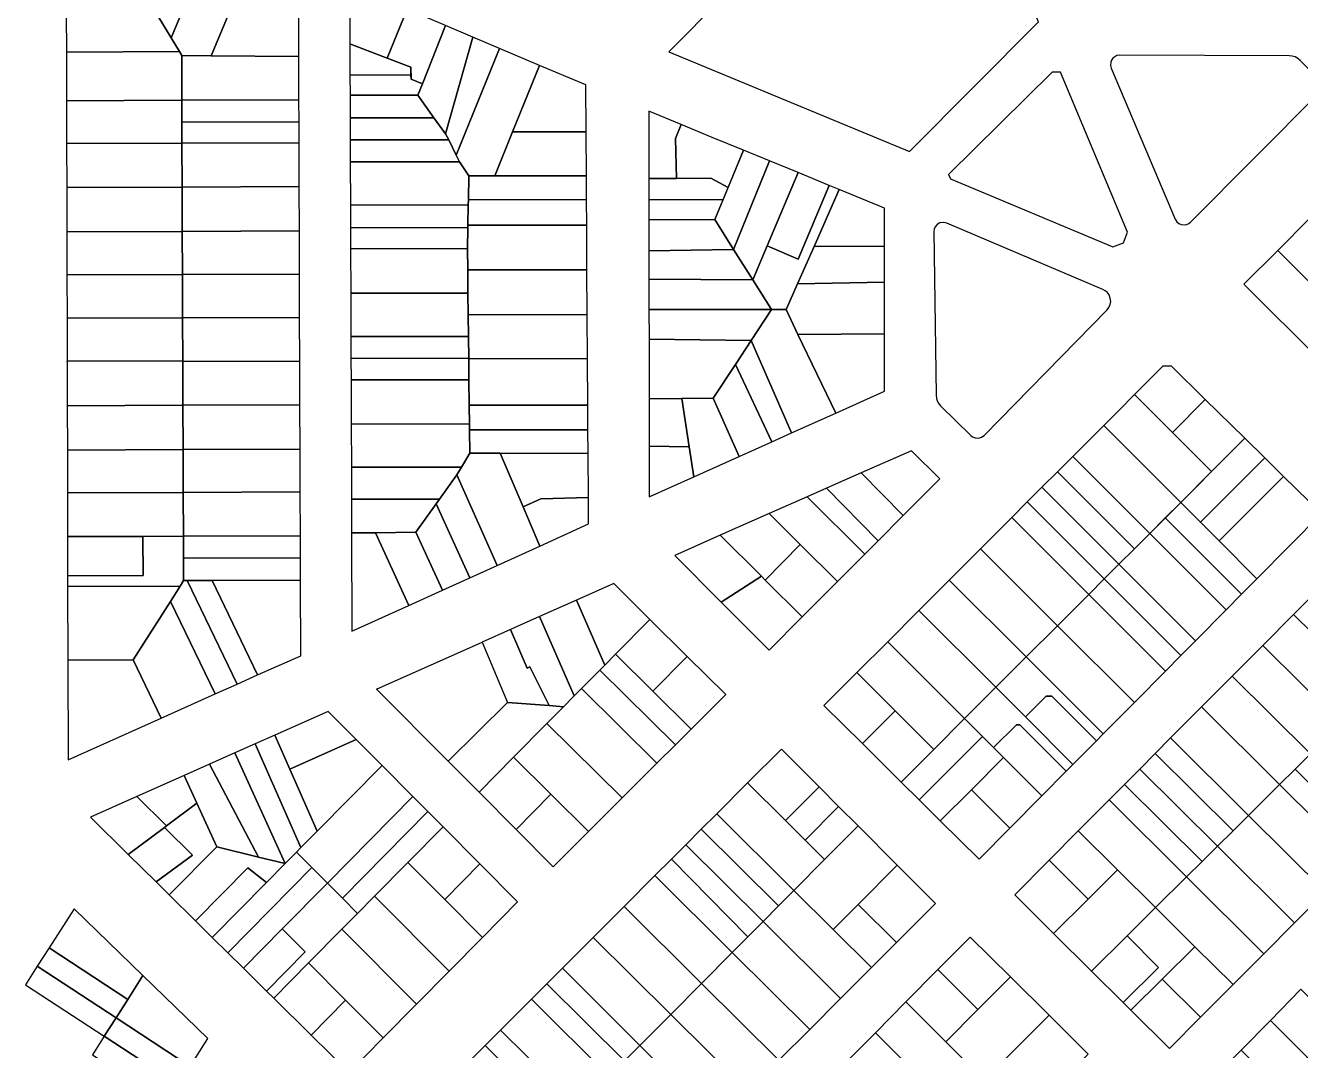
# Model space of a CAD drawing. Header units: metres. Extents: x 263639 to 269142, y 7370519 to 7372711.
# Drawn here: x 263640.6 to 264049.3, y 7371265.1 to 7371593.6 of the extents above; entities that cross this region are included whole.
import ezdxf

# ---------------------------------------------------------------- set-up
doc = ezdxf.new("R2010")
doc.units = ezdxf.units.M
doc.layers.add('LOTE', color=7, linetype='Continuous')

msp = doc.modelspace()

# ---------------------------------------------------------------- linework, layer by layer
at = {"layer": 'LOTE', "color": 7}
for points in [[(263932.79, 7371671.75), (263846.87, 7371585.22), (263923.98, 7371553.2), (263965.37, 7371594.8), (263932.79, 7371671.75)], [(263693.76, 7371627.77), (263681.94, 7371598.59), (263683.06, 7371596.73), (263687.32, 7371589.65), (263701.82, 7371624.41), (263693.76, 7371627.77)], [(263701.82, 7371624.41), (263687.32, 7371589.65), (263689.98, 7371585.27), (263690.71, 7371584.01), (263700.17, 7371583.94), (263705.89, 7371597.66), (263714.8, 7371618.99), (263701.82, 7371624.41)], [(263744.56, 7371606.68), (263744.62, 7371587.8), (263756.59, 7371583.19), (263762.97, 7371598.87), (263744.56, 7371606.68)], [(263728.22, 7371597.28), (263705.89, 7371597.66), (263700.17, 7371583.94), (263728.27, 7371583.73), (263728.22, 7371597.28)], [(263762.97, 7371598.87), (263756.59, 7371583.19), (263764.15, 7371580.28), (263764.24, 7371576.42), (263764.24, 7371576.42), (263767.89, 7371574.94), (263775.32, 7371593.63), (263762.97, 7371598.87)], [(263653.76, 7371585.13), (263689.98, 7371585.27), (263687.32, 7371589.65), (263683.06, 7371596.73), (263653.73, 7371597.36), (263653.76, 7371585.13)], [(263775.32, 7371593.63), (263767.89, 7371574.94), (263766.43, 7371571.27), (263771.54, 7371564), (263775.3, 7371558.95), (263784.07, 7371589.92), (263775.32, 7371593.63)], [(263784.07, 7371589.92), (263775.3, 7371558.95), (263776.3, 7371556.99), (263778.7, 7371552.07), (263792.64, 7371586.29), (263784.07, 7371589.92)], [(263744.66, 7371577.8), (263764.21, 7371577.77), (263764.15, 7371580.28), (263756.59, 7371583.19), (263744.62, 7371587.8), (263744.66, 7371577.8)], [(263792.64, 7371586.29), (263778.7, 7371552.07), (263779.75, 7371549.9), (263782.75, 7371545.48), (263791.05, 7371545.47), (263796.79, 7371559.57), (263805.46, 7371580.85), (263792.64, 7371586.29)], [(263653.8, 7371569.52), (263690.76, 7371569.66), (263690.71, 7371584.01), (263689.98, 7371585.27), (263653.76, 7371585.13), (263653.8, 7371569.52)], [(263728.27, 7371583.73), (263700.17, 7371583.94), (263690.71, 7371584.01), (263690.76, 7371569.66), (263728.31, 7371569.8), (263728.27, 7371583.73)], [(263744.68, 7371571.31), (263766.43, 7371571.27), (263767.89, 7371574.94), (263764.24, 7371576.42), (263764.21, 7371577.77), (263744.66, 7371577.8), (263744.68, 7371571.31)], [(263805.46, 7371580.85), (263796.79, 7371559.57), (263820.35, 7371559.53), (263820.25, 7371574.58), (263805.46, 7371580.85)], [(263969.76, 7371578.65), (263936.53, 7371545.9), (263937.11, 7371544.5), (263989.15, 7371522.66), (263992.59, 7371523.99), (263993.91, 7371527.44), (263972.38, 7371578.63), (263969.76, 7371578.65)], [(263653.83, 7371555.8), (263690.81, 7371555.94), (263690.79, 7371562.66), (263690.76, 7371569.66), (263653.8, 7371569.52), (263653.83, 7371555.8)], [(263728.31, 7371569.8), (263690.76, 7371569.66), (263690.79, 7371562.66), (263728.33, 7371562.8), (263728.31, 7371569.8)], [(263744.71, 7371564.04), (263771.54, 7371564), (263766.43, 7371571.27), (263744.68, 7371571.31), (263744.71, 7371564.04)], [(263840.46, 7371566.15), (263840.47, 7371544.57), (263849.34, 7371544.62), (263849.02, 7371557.46), (263850.82, 7371561.89), (263840.46, 7371566.15)], [(263728.33, 7371562.8), (263690.79, 7371562.66), (263690.81, 7371555.94), (263728.36, 7371556.08), (263728.33, 7371562.8)], [(263744.73, 7371557.04), (263776.3, 7371556.99), (263775.3, 7371558.95), (263771.54, 7371564), (263744.71, 7371564.04), (263744.73, 7371557.04)], [(263850.82, 7371561.89), (263849.02, 7371557.46), (263849.34, 7371544.62), (263860.29, 7371544.69), (263865.87, 7371541.75), (263870.77, 7371553.69), (263860.8, 7371557.79), (263850.82, 7371561.89)], [(263744.76, 7371549.96), (263779.75, 7371549.9), (263778.7, 7371552.07), (263776.3, 7371556.99), (263744.73, 7371557.04), (263744.76, 7371549.96)], [(263820.35, 7371559.53), (263796.79, 7371559.57), (263791.05, 7371545.47), (263820.43, 7371545.42), (263820.35, 7371559.53)], [(263653.86, 7371541.72), (263690.86, 7371541.86), (263690.81, 7371555.94), (263653.83, 7371555.8), (263653.86, 7371541.72)], [(263728.36, 7371556.08), (263690.81, 7371555.94), (263690.86, 7371541.86), (263728.4, 7371542), (263728.36, 7371556.08)], [(263870.77, 7371553.69), (263861.63, 7371531.42), (263867.63, 7371521.87), (263879.15, 7371550.25), (263870.77, 7371553.69)], [(263744.81, 7371536.11), (263782.57, 7371536.04), (263782.6, 7371537.87), (263782.75, 7371545.48), (263779.75, 7371549.9), (263744.76, 7371549.96), (263744.81, 7371536.11)], [(263879.15, 7371550.25), (263867.63, 7371521.87), (263873.78, 7371512.08), (263878.42, 7371523.06), (263888.33, 7371546.48), (263879.15, 7371550.25)], [(263820.43, 7371545.42), (263791.05, 7371545.47), (263782.75, 7371545.48), (263782.6, 7371537.87), (263820.48, 7371537.8), (263820.43, 7371545.42)], [(263849.34, 7371544.62), (263840.47, 7371544.57), (263840.48, 7371537.75), (263864.28, 7371537.88), (263865.87, 7371541.75), (263860.29, 7371544.69), (263849.34, 7371544.62)], [(263888.33, 7371546.48), (263878.42, 7371523.06), (263888.35, 7371518.74), (263898.26, 7371542.39), (263888.33, 7371546.48)], [(263653.9, 7371527.51), (263690.92, 7371527.64), (263690.86, 7371541.86), (263653.86, 7371541.72), (263653.9, 7371527.51)], [(263728.4, 7371542), (263690.86, 7371541.86), (263690.92, 7371527.64), (263728.45, 7371527.79), (263728.4, 7371542)], [(263898.26, 7371542.39), (263888.35, 7371518.74), (263878.42, 7371523.06), (263873.78, 7371512.08), (263879.75, 7371502.57), (263884.46, 7371502.57), (263888.12, 7371510.83), (263893.44, 7371522.84), (263901.52, 7371541.06), (263898.26, 7371542.39)], [(263901.52, 7371541.06), (263893.44, 7371522.84), (263916.01, 7371522.94), (263916, 7371535.11), (263901.52, 7371541.06)], [(263820.48, 7371537.8), (263782.6, 7371537.87), (263782.57, 7371536.04), (263782.45, 7371529.66), (263820.53, 7371529.6), (263820.48, 7371537.8)], [(263864.28, 7371537.88), (263840.48, 7371537.75), (263840.48, 7371531.3), (263861.63, 7371531.42), (263864.28, 7371537.88)], [(263744.83, 7371528.89), (263782.43, 7371528.83), (263782.45, 7371529.66), (263782.57, 7371536.04), (263744.81, 7371536.11), (263744.83, 7371528.89)], [(263744.85, 7371522.16), (263782.31, 7371522.1), (263782.43, 7371528.83), (263744.83, 7371528.89), (263744.85, 7371522.16)], [(263820.53, 7371529.6), (263782.45, 7371529.66), (263782.43, 7371528.83), (263782.31, 7371522.1), (263782.39, 7371515.34), (263820.62, 7371515.28), (263820.53, 7371529.6)], [(263840.49, 7371521.37), (263867.63, 7371521.87), (263861.63, 7371531.42), (263840.48, 7371531.3), (263840.49, 7371521.37)], [(263931.83, 7371527.5), (263932.52, 7371475.27), (263932.66, 7371474.13), (263932.89, 7371473.44), (263933.25, 7371472.72), (263934, 7371471.78), (263943.66, 7371462.23), (263944.24, 7371461.78), (263945.08, 7371461.45), (263946.18, 7371461.4), (263947.08, 7371461.67), (263947.91, 7371462.27), (263987.35, 7371502.49), (263987.93, 7371503.24), (263988.34, 7371504.17), (263988.5, 7371505.17), (263988.37, 7371506.28), (263987.98, 7371507.26), (263987.33, 7371508.12), (263986.69, 7371508.64), (263986.03, 7371508.99), (263936.01, 7371530.3), (263934.96, 7371530.54), (263933.76, 7371530.34), (263932.9, 7371529.84), (263932.29, 7371529.13), (263931.94, 7371528.35), (263931.83, 7371527.5)], [(264042.05, 7371521.56), (264066.8, 7371496.87), (264077.02, 7371507.1), (264052.26, 7371531.81), (264042.05, 7371521.56)], [(263653.93, 7371513.67), (263690.97, 7371513.81), (263690.92, 7371527.64), (263653.9, 7371527.51), (263653.93, 7371513.67)], [(263728.45, 7371527.79), (263690.92, 7371527.64), (263690.97, 7371513.81), (263728.49, 7371513.95), (263728.45, 7371527.79)], [(263744.9, 7371507.87), (263782.47, 7371507.81), (263782.39, 7371515.34), (263782.31, 7371522.1), (263744.85, 7371522.16), (263744.9, 7371507.87)], [(263840.5, 7371512.36), (263873.78, 7371512.08), (263867.63, 7371521.87), (263840.49, 7371521.37), (263840.5, 7371512.36)], [(263916.01, 7371522.94), (263893.44, 7371522.84), (263888.12, 7371510.83), (263916.01, 7371511.32), (263916.01, 7371522.94)], [(264031.23, 7371510.7), (264055.97, 7371486.01), (264066.8, 7371496.87), (264042.05, 7371521.56), (264031.23, 7371510.7)], [(263653.96, 7371499.79), (263691.02, 7371499.93), (263690.97, 7371513.81), (263653.93, 7371513.67), (263653.96, 7371499.79)], [(263728.49, 7371513.95), (263690.97, 7371513.81), (263691.02, 7371499.93), (263728.53, 7371500.07), (263728.49, 7371513.95)], [(263820.62, 7371515.28), (263782.39, 7371515.34), (263782.47, 7371507.81), (263782.55, 7371500.96), (263820.71, 7371500.89), (263820.62, 7371515.28)], [(263840.51, 7371502.57), (263879.75, 7371502.57), (263873.78, 7371512.08), (263840.5, 7371512.36), (263840.51, 7371502.57)], [(263744.95, 7371494), (263782.63, 7371493.93), (263782.55, 7371500.96), (263782.47, 7371507.81), (263744.9, 7371507.87), (263744.95, 7371494)], [(263916.01, 7371511.32), (263888.12, 7371510.83), (263884.46, 7371502.57), (263888.27, 7371494.64), (263916.03, 7371494.76), (263916.01, 7371511.32)], [(263653.99, 7371486.01), (263691.07, 7371486.14), (263691.02, 7371499.93), (263653.96, 7371499.79), (263653.99, 7371485.78), (263653.99, 7371486.01)], [(263728.53, 7371500.07), (263691.02, 7371499.93), (263691.07, 7371485.92), (263728.58, 7371486.06), (263728.53, 7371500.07)], [(263820.71, 7371500.89), (263782.55, 7371500.96), (263782.63, 7371493.93), (263782.71, 7371486.9), (263820.8, 7371486.84), (263820.71, 7371500.89)], [(263840.52, 7371493.1), (263873.27, 7371492.71), (263879.75, 7371502.57), (263840.51, 7371502.57), (263840.52, 7371493.1)], [(263900.4, 7371469.42), (263888.27, 7371494.64), (263884.46, 7371502.57), (263879.75, 7371502.57), (263873.27, 7371492.71), (263886.23, 7371463.07), (263900.4, 7371469.42)], [(263744.98, 7371486.96), (263782.71, 7371486.9), (263782.63, 7371493.93), (263744.95, 7371494), (263744.98, 7371486.96)], [(263840.53, 7371474.01), (263851.01, 7371474.12), (263861.11, 7371474.22), (263868.21, 7371485.03), (263873.27, 7371492.71), (263840.52, 7371493.1), (263840.53, 7371474.01)], [(263886.23, 7371463.07), (263873.27, 7371492.71), (263868.21, 7371485.03), (263879.88, 7371460.22), (263886.23, 7371463.07)], [(263916.03, 7371494.76), (263888.27, 7371494.64), (263900.4, 7371469.42), (263916.04, 7371476.44), (263916.03, 7371494.76)], [(263654.03, 7371471.78), (263691.13, 7371471.92), (263691.07, 7371486.14), (263653.99, 7371486.01), (263654.03, 7371471.78)], [(263728.58, 7371486.06), (263691.07, 7371485.92), (263691.13, 7371471.92), (263728.62, 7371472.06), (263728.58, 7371486.06)], [(263745, 7371480.1), (263782.79, 7371480.04), (263782.71, 7371486.9), (263744.98, 7371486.96), (263745, 7371480.1)], [(263820.8, 7371486.84), (263782.71, 7371486.9), (263782.79, 7371480.04), (263782.88, 7371471.95), (263820.89, 7371471.89), (263820.8, 7371486.84)], [(263879.88, 7371460.22), (263868.21, 7371485.03), (263861.11, 7371474.22), (263869.4, 7371455.52), (263879.88, 7371460.22)], [(264008, 7371484.41), (264005.21, 7371484.41), (263996.15, 7371475.34), (264008.28, 7371463.22), (264018.84, 7371473.78), (264008, 7371484.41)], [(263745.05, 7371465.95), (263782.95, 7371465.89), (263782.88, 7371471.95), (263782.79, 7371480.04), (263745, 7371480.1), (263745.05, 7371465.95)], [(263986.26, 7371465.44), (264010.94, 7371440.75), (264020.84, 7371450.66), (264008.28, 7371463.22), (263996.15, 7371475.34), (263991.2, 7371470.39), (263986.26, 7371465.44)], [(263654.06, 7371457.56), (263691.18, 7371457.7), (263691.13, 7371471.92), (263654.03, 7371471.78), (263654.06, 7371457.56)], [(263728.62, 7371472.06), (263691.13, 7371471.92), (263691.18, 7371457.7), (263728.67, 7371457.84), (263728.62, 7371472.06)], [(263820.89, 7371471.89), (263782.88, 7371471.95), (263782.95, 7371465.89), (263782.97, 7371464.06), (263820.94, 7371464), (263820.89, 7371471.89)], [(263840.55, 7371458.75), (263853.42, 7371458.64), (263851.01, 7371474.12), (263840.53, 7371474.01), (263840.55, 7371458.75)], [(263869.4, 7371455.52), (263861.11, 7371474.22), (263851.01, 7371474.12), (263853.42, 7371458.64), (263854.91, 7371449.02), (263869.4, 7371455.52)], [(264018.84, 7371473.78), (264008.28, 7371463.22), (264020.84, 7371450.66), (264031.52, 7371461.33), (264018.84, 7371473.78)], [(263745.1, 7371452.12), (263780.38, 7371452.06), (263783.06, 7371456.55), (263782.97, 7371464.06), (263782.95, 7371465.89), (263745.05, 7371465.95), (263745.1, 7371452.12)], [(263820.94, 7371464), (263782.97, 7371464.06), (263783.06, 7371456.55), (263792.77, 7371456.54), (263820.99, 7371456.49), (263820.94, 7371464)], [(263976.36, 7371455.53), (264001.04, 7371430.85), (264010.94, 7371440.75), (263986.26, 7371465.44), (263976.36, 7371455.53)], [(263854.91, 7371449.02), (263853.42, 7371458.64), (263840.55, 7371458.75), (263840.56, 7371442.58), (263854.91, 7371449.02)], [(264031.52, 7371461.33), (264020.84, 7371450.66), (264015.89, 7371445.7), (264010.94, 7371440.75), (264017.31, 7371434.39), (264037.95, 7371455.03), (264031.52, 7371461.33)], [(263654.09, 7371443.86), (263691.23, 7371444), (263691.18, 7371457.7), (263654.06, 7371457.56), (263654.09, 7371443.86)], [(263728.67, 7371457.84), (263691.18, 7371457.7), (263691.23, 7371444), (263728.71, 7371444.14), (263728.67, 7371457.84)], [(263805.53, 7371426.8), (263800.14, 7371439.35), (263792.77, 7371456.54), (263783.06, 7371456.55), (263780.38, 7371452.06), (263778.9, 7371449.59), (263791.82, 7371420.59), (263805.53, 7371426.8)], [(263792.77, 7371456.54), (263800.14, 7371439.35), (263805.86, 7371441.94), (263821.08, 7371442.36), (263820.99, 7371456.49), (263792.77, 7371456.54)], [(263924.63, 7371457.33), (263908.52, 7371450.21), (263921.95, 7371436.53), (263933.69, 7371448.32), (263924.63, 7371457.33)], [(263971.42, 7371450.58), (263996.09, 7371425.9), (264001.04, 7371430.85), (263976.36, 7371455.53), (263971.42, 7371450.58)], [(264037.95, 7371455.03), (264017.31, 7371434.39), (264023.26, 7371428.44), (264043.95, 7371449.13), (264037.95, 7371455.03)], [(263745.14, 7371441.83), (263773.34, 7371441.79), (263778.9, 7371449.59), (263780.38, 7371452.06), (263745.1, 7371452.12), (263745.14, 7371441.83)], [(263966.47, 7371445.63), (263991.14, 7371420.95), (263996.09, 7371425.9), (263971.42, 7371450.58), (263966.47, 7371445.63)], [(263791.82, 7371420.59), (263778.9, 7371449.59), (263773.34, 7371441.79), (263772.29, 7371440.27), (263783.05, 7371416.61), (263791.82, 7371420.59)], [(263897.45, 7371445.31), (263913.95, 7371428.51), (263921.95, 7371436.53), (263908.52, 7371450.21), (263897.45, 7371445.31)], [(264043.95, 7371449.13), (264023.26, 7371428.44), (264035.4, 7371416.29), (264056.12, 7371437.2), (264043.95, 7371449.13)], [(263654.12, 7371429.81), (263678.31, 7371429.9), (263691.29, 7371429.95), (263691.23, 7371444), (263654.09, 7371443.86), (263654.12, 7371429.81)], [(263728.71, 7371444.14), (263691.23, 7371444), (263691.29, 7371429.95), (263728.76, 7371430.09), (263728.71, 7371444.14)], [(263805.86, 7371441.94), (263800.14, 7371439.35), (263805.53, 7371426.8), (263821.13, 7371433.86), (263821.08, 7371442.36), (263805.86, 7371441.94)], [(263879.05, 7371437.17), (263888.99, 7371427.27), (263900.9, 7371415.41), (263909.67, 7371424.21), (263891.24, 7371442.57), (263879.05, 7371437.17)], [(263891.24, 7371442.57), (263909.67, 7371424.21), (263913.95, 7371428.51), (263897.45, 7371445.31), (263891.24, 7371442.57)], [(263961.75, 7371440.91), (263986.43, 7371416.23), (263991.14, 7371420.95), (263966.47, 7371445.63), (263961.75, 7371440.91)], [(263745.17, 7371430.98), (263752.87, 7371431.07), (263765.82, 7371431.22), (263772.29, 7371440.27), (263773.34, 7371441.79), (263745.14, 7371441.83), (263745.17, 7371430.98)], [(263783.05, 7371416.61), (263772.29, 7371440.27), (263772.29, 7371440.27), (263765.82, 7371431.22), (263765.82, 7371431.22), (263774.28, 7371412.64), (263783.05, 7371416.61)], [(263956.81, 7371435.95), (263981.48, 7371411.28), (263986.43, 7371416.23), (263961.75, 7371440.91), (263956.81, 7371435.95)], [(264017.31, 7371434.39), (264010.94, 7371440.75), (264005.99, 7371435.8), (264030.47, 7371411.32), (264035.4, 7371416.29), (264023.26, 7371428.44), (264017.31, 7371434.39)], [(263863.35, 7371430.23), (263876.52, 7371417.11), (263877.76, 7371415.88), (263888.99, 7371427.27), (263879.05, 7371437.17), (263863.35, 7371430.23)], [(263946.79, 7371425.93), (263971.45, 7371401.26), (263981.48, 7371411.28), (263956.81, 7371435.95), (263946.79, 7371425.93)], [(264030.47, 7371411.32), (264005.99, 7371435.8), (264001.04, 7371430.85), (264025.55, 7371406.35), (264030.47, 7371411.32)], [(263728.76, 7371430.09), (263691.29, 7371429.95), (263691.31, 7371422.85), (263728.78, 7371422.99), (263728.76, 7371430.09)], [(263763.48, 7371407.75), (263752.87, 7371431.07), (263745.17, 7371430.98), (263745.29, 7371399.51), (263763.48, 7371407.75)], [(263774.28, 7371412.64), (263765.82, 7371431.22), (263752.87, 7371431.07), (263763.48, 7371407.75), (263774.28, 7371412.64)], [(263863.68, 7371408.83), (263876.52, 7371417.11), (263863.35, 7371430.23), (263848.83, 7371423.81), (263863.68, 7371408.83)], [(264025.55, 7371406.35), (264001.04, 7371430.85), (263996.09, 7371425.9), (263991.14, 7371420.95), (264015.69, 7371396.41), (264025.55, 7371406.35)], [(263654.15, 7371417.24), (263678.36, 7371417.33), (263678.31, 7371429.9), (263654.12, 7371429.81), (263654.15, 7371417.24)], [(263654.16, 7371413.83), (263690.24, 7371413.96), (263691.34, 7371415.69), (263691.31, 7371422.85), (263691.29, 7371429.95), (263678.31, 7371429.9), (263678.36, 7371417.33), (263654.15, 7371417.24), (263654.16, 7371413.83)], [(263900.9, 7371415.41), (263888.99, 7371427.27), (263877.76, 7371415.88), (263889.61, 7371404.08), (263900.9, 7371415.41)], [(263936.77, 7371415.89), (263961.42, 7371391.23), (263971.45, 7371401.26), (263946.79, 7371425.93), (263936.77, 7371415.89)], [(263728.78, 7371422.99), (263691.31, 7371422.85), (263691.34, 7371415.69), (263692.45, 7371415.69), (263700.45, 7371415.72), (263728.8, 7371415.83), (263728.78, 7371422.99)], [(264015.69, 7371396.41), (263991.14, 7371420.95), (263986.43, 7371416.23), (264010.99, 7371391.66), (264015.69, 7371396.41)], [(263654.22, 7371390.22), (263675.15, 7371390.3), (263687.11, 7371409.06), (263690.24, 7371413.96), (263654.16, 7371413.83), (263654.22, 7371390.22)], [(263708.47, 7371382.52), (263692.45, 7371415.69), (263691.34, 7371415.69), (263690.24, 7371413.96), (263687.11, 7371409.06), (263701.44, 7371379.37), (263708.47, 7371382.52)], [(263715.05, 7371385.47), (263700.45, 7371415.72), (263692.45, 7371415.69), (263708.47, 7371382.52), (263715.05, 7371385.47)], [(263728.8, 7371415.83), (263700.45, 7371415.72), (263715.05, 7371385.47), (263728.88, 7371391.65), (263728.8, 7371415.83)], [(263817.23, 7371409.44), (263826.33, 7371388.64), (263829.77, 7371392.11), (263840.82, 7371403.27), (263829.21, 7371414.78), (263817.23, 7371409.44)], [(263889.61, 7371404.08), (263877.76, 7371415.88), (263876.52, 7371417.11), (263863.68, 7371408.83), (263878.98, 7371393.41), (263889.61, 7371404.08)], [(263927.05, 7371406.16), (263951.7, 7371381.51), (263961.42, 7371391.23), (263936.77, 7371415.89), (263927.05, 7371406.16)], [(264010.99, 7371391.66), (263986.43, 7371416.23), (263981.48, 7371411.28), (264006.07, 7371386.69), (264010.99, 7371391.66)], [(264006.07, 7371386.69), (263981.48, 7371411.28), (263971.45, 7371401.26), (263996.09, 7371376.63), (264006.07, 7371386.69)], [(264047.11, 7371404.88), (264059.56, 7371392.52), (264065.02, 7371397.95), (264052.54, 7371410.34), (264047.11, 7371404.88)], [(263701.44, 7371379.37), (263687.11, 7371409.06), (263687.11, 7371409.06), (263675.15, 7371390.3), (263684.09, 7371371.61), (263701.44, 7371379.37)], [(263805.44, 7371404.19), (263816.56, 7371378.77), (263818.86, 7371381.09), (263824.76, 7371387.05), (263826.33, 7371388.64), (263817.23, 7371409.44), (263805.44, 7371404.19)], [(263917.03, 7371396.13), (263941.68, 7371371.48), (263951.7, 7371381.51), (263927.05, 7371406.16), (263917.03, 7371396.13)], [(263796.09, 7371400.03), (263801.5, 7371387.66), (263802.33, 7371388.02), (263808.56, 7371375.65), (263813.13, 7371375.3), (263816.56, 7371378.77), (263805.44, 7371404.19), (263796.09, 7371400.03)], [(263840.82, 7371403.27), (263829.77, 7371392.11), (263841.73, 7371380.27), (263852.78, 7371391.42), (263840.82, 7371403.27)], [(264037.24, 7371394.96), (264062.39, 7371369.97), (264072.33, 7371379.83), (264059.56, 7371392.52), (264047.11, 7371404.88), (264037.24, 7371394.96)], [(263787.04, 7371396), (263795.13, 7371376.68), (263808.56, 7371375.65), (263802.33, 7371388.02), (263801.5, 7371387.66), (263796.09, 7371400.03), (263787.04, 7371396)], [(263996.09, 7371376.63), (263971.45, 7371401.26), (263961.42, 7371391.23), (263986.11, 7371366.55), (263996.09, 7371376.63)], [(263787.04, 7371396), (263795.13, 7371376.68), (263776.17, 7371357.83), (263753.2, 7371380.93), (263787.04, 7371396)], [(263907.14, 7371386.23), (263919.41, 7371373.95), (263931.78, 7371361.58), (263941.68, 7371371.48), (263917.03, 7371396.13), (263907.14, 7371386.23)], [(264027.47, 7371385.13), (264052.56, 7371360.2), (264057.53, 7371365.14), (264062.39, 7371369.97), (264037.24, 7371394.96), (264027.47, 7371385.13)], [(263654.29, 7371358.27), (263684.09, 7371371.61), (263675.15, 7371390.3), (263654.22, 7371390.22), (263654.29, 7371358.27)], [(263854.01, 7371368.12), (263841.73, 7371380.27), (263829.77, 7371392.11), (263826.33, 7371388.64), (263824.76, 7371387.05), (263848.97, 7371363.09), (263854.01, 7371368.12)], [(263852.78, 7371391.42), (263841.73, 7371380.27), (263854.01, 7371368.12), (263865.1, 7371379.21), (263852.78, 7371391.42)], [(263986.11, 7371366.55), (263961.42, 7371391.23), (263951.7, 7371381.51), (263961.17, 7371372.03), (263967.77, 7371378.62), (263969.61, 7371378.65), (263983.92, 7371364.34), (263986.11, 7371366.55)], [(263848.97, 7371363.09), (263824.76, 7371387.05), (263818.86, 7371381.09), (263843.03, 7371357.16), (263848.97, 7371363.09)], [(263908.92, 7371363.45), (263919.41, 7371373.95), (263907.14, 7371386.23), (263896.59, 7371375.67), (263908.92, 7371363.45)], [(264017.59, 7371375.21), (264042.63, 7371350.34), (264047.59, 7371355.27), (264052.56, 7371360.2), (264027.47, 7371385.13), (264017.59, 7371375.21)], [(263843.03, 7371357.16), (263818.86, 7371381.09), (263816.56, 7371378.77), (263813.13, 7371375.3), (263807.81, 7371369.92), (263831.92, 7371346.06), (263843.03, 7371357.16)], [(263976.42, 7371356.78), (263961.17, 7371372.03), (263951.7, 7371381.51), (263941.68, 7371371.48), (263947.43, 7371365.73), (263950.96, 7371362.2), (263958.28, 7371369.52), (263959.33, 7371369.53), (263974.26, 7371354.6), (263976.42, 7371356.78)], [(263983.92, 7371364.34), (263969.61, 7371378.65), (263967.77, 7371378.62), (263961.17, 7371372.03), (263976.42, 7371356.78), (263983.92, 7371364.34)], [(263720.53, 7371366.16), (263725.34, 7371355.28), (263746.66, 7371364.76), (263737.69, 7371373.79), (263720.53, 7371366.16)], [(263786.02, 7371347.92), (263797.12, 7371359.13), (263807.81, 7371369.92), (263813.13, 7371375.3), (263808.56, 7371375.65), (263795.13, 7371376.68), (263776.18, 7371357.81), (263786.02, 7371347.92)], [(263921.33, 7371351.14), (263931.78, 7371361.58), (263919.41, 7371373.95), (263908.92, 7371363.45), (263921.33, 7371351.14)], [(264007.72, 7371365.28), (264032.69, 7371340.47), (264042.63, 7371350.34), (264017.59, 7371375.21), (264007.72, 7371365.28)], [(263831.92, 7371346.06), (263807.81, 7371369.92), (263797.12, 7371359.13), (263809.09, 7371347.28), (263821.17, 7371335.32), (263831.92, 7371346.06)], [(263927.12, 7371345.41), (263947.43, 7371365.73), (263941.68, 7371371.48), (263931.78, 7371361.58), (263921.33, 7371351.14), (263927.12, 7371345.41)], [(263974.26, 7371354.6), (263959.33, 7371369.53), (263958.28, 7371369.52), (263950.96, 7371362.2), (263954.17, 7371358.99), (263966.45, 7371346.71), (263974.26, 7371354.6)], [(263714.24, 7371363.36), (263728.92, 7371330.12), (263734.12, 7371335.38), (263725.34, 7371355.28), (263720.53, 7371366.16), (263714.24, 7371363.36)], [(263746.66, 7371364.76), (263725.34, 7371355.28), (263734.12, 7371335.38), (263754.93, 7371356.46), (263746.66, 7371364.76)], [(263933.89, 7371338.7), (263943.88, 7371348.69), (263954.17, 7371358.99), (263950.96, 7371362.2), (263947.43, 7371365.73), (263927.12, 7371345.41), (263933.89, 7371338.7)], [(264002.78, 7371360.32), (264027.72, 7371335.54), (264032.69, 7371340.47), (264007.72, 7371365.28), (264002.78, 7371360.32)], [(263707.8, 7371360.5), (263723.88, 7371325.02), (263727.53, 7371328.71), (263728.92, 7371330.12), (263714.24, 7371363.36), (263707.8, 7371360.5)], [(263872.12, 7371350.87), (263884.3, 7371338.77), (263895.06, 7371349.6), (263882.98, 7371361.73), (263872.12, 7371350.87)], [(263691.54, 7371353.26), (263695.54, 7371344.42), (263701.93, 7371330.33), (263715.34, 7371327.09), (263699.6, 7371356.85), (263691.54, 7371353.26)], [(263699.6, 7371356.85), (263715.34, 7371327.09), (263723.88, 7371325.02), (263707.8, 7371360.5), (263699.6, 7371356.85)], [(263754.93, 7371356.46), (263734.12, 7371335.38), (263728.92, 7371330.12), (263727.53, 7371328.71), (263737.41, 7371318.78), (263764.81, 7371346.52), (263754.93, 7371356.46)], [(263797.89, 7371335.98), (263809.09, 7371347.28), (263797.12, 7371359.13), (263786.02, 7371347.92), (263797.89, 7371335.98)], [(263966.45, 7371346.71), (263954.17, 7371358.99), (263943.88, 7371348.69), (263956.19, 7371336.37), (263966.45, 7371346.71)], [(263997.8, 7371355.31), (264022.71, 7371330.56), (264027.72, 7371335.54), (264002.78, 7371360.32), (263997.8, 7371355.31)], [(264077.18, 7371335.75), (264052.56, 7371360.2), (264047.59, 7371355.27), (264072.23, 7371330.79), (264077.18, 7371335.75)], [(263676.36, 7371346.51), (263685.85, 7371337.13), (263695.54, 7371344.42), (263691.54, 7371353.26), (263676.36, 7371346.51)], [(263992.91, 7371350.39), (264017.79, 7371325.68), (264022.71, 7371330.56), (263997.8, 7371355.31), (263992.91, 7371350.39)], [(264072.23, 7371330.79), (264047.59, 7371355.27), (264042.63, 7371350.34), (264067.29, 7371325.84), (264072.23, 7371330.79)], [(263862.23, 7371340.97), (263886.95, 7371316.41), (263896.82, 7371326.34), (263890.56, 7371332.55), (263884.3, 7371338.77), (263872.12, 7371350.87), (263862.23, 7371340.97)], [(263895.06, 7371349.6), (263884.3, 7371338.77), (263890.56, 7371332.55), (263901.29, 7371343.35), (263895.06, 7371349.6)], [(263956.19, 7371336.37), (263943.88, 7371348.69), (263933.89, 7371338.7), (263946.31, 7371326.39), (263956.19, 7371336.37)], [(263987.97, 7371345.43), (264012.82, 7371320.74), (264017.79, 7371325.68), (263992.91, 7371350.39), (263987.97, 7371345.43)], [(264067.29, 7371325.84), (264042.63, 7371350.34), (264032.69, 7371340.47), (264057.4, 7371315.93), (264067.29, 7371325.84)], [(263661.49, 7371339.9), (263673.61, 7371327.92), (263685.17, 7371336.62), (263685.85, 7371337.13), (263676.36, 7371346.51), (263661.49, 7371339.9)], [(263686.74, 7371314.96), (263701.93, 7371330.33), (263695.54, 7371344.42), (263685.85, 7371337.13), (263685.17, 7371336.62), (263694.16, 7371327.74), (263682.53, 7371319.12), (263686.74, 7371314.96)], [(263764.81, 7371346.52), (263737.41, 7371318.78), (263742.21, 7371313.95), (263769.61, 7371341.7), (263764.81, 7371346.52)], [(263821.17, 7371335.32), (263809.09, 7371347.28), (263797.89, 7371335.98), (263809.82, 7371323.98), (263821.17, 7371335.32)], [(263978.1, 7371335.5), (263990.69, 7371323), (264002.89, 7371310.88), (264012.82, 7371320.74), (263987.97, 7371345.43), (263978.1, 7371335.5)], [(263769.61, 7371341.7), (263742.21, 7371313.95), (263747.09, 7371309.04), (263752.56, 7371314.58), (263763.21, 7371325.36), (263774.49, 7371336.79), (263769.61, 7371341.7)], [(263857.28, 7371336.02), (263882.02, 7371311.44), (263886.95, 7371316.41), (263862.23, 7371340.97), (263857.28, 7371336.02)], [(263901.29, 7371343.35), (263890.56, 7371332.55), (263896.82, 7371326.34), (263907.51, 7371337.1), (263901.29, 7371343.35)], [(264057.4, 7371315.93), (264032.69, 7371340.47), (264027.72, 7371335.54), (264022.71, 7371330.56), (264047.46, 7371305.97), (264057.4, 7371315.93)], [(263682.53, 7371319.12), (263694.16, 7371327.74), (263685.17, 7371336.62), (263673.61, 7371327.92), (263682.53, 7371319.12)], [(263774.49, 7371336.79), (263763.21, 7371325.36), (263775.03, 7371313.48), (263786.31, 7371324.91), (263774.49, 7371336.79)], [(263852.33, 7371331.07), (263877.08, 7371306.47), (263882.02, 7371311.44), (263857.28, 7371336.02), (263852.33, 7371331.07)], [(263907.51, 7371337.1), (263896.82, 7371326.34), (263886.95, 7371316.41), (263899.56, 7371303.88), (263907.52, 7371311.89), (263920.05, 7371324.51), (263907.51, 7371337.1)], [(263968.74, 7371326.09), (263981.27, 7371313.64), (263990.69, 7371323), (263978.1, 7371335.5), (263968.74, 7371326.09)], [(263695.15, 7371306.65), (263711.97, 7371323.68), (263717.86, 7371318.91), (263723.88, 7371325.02), (263715.34, 7371327.09), (263701.93, 7371330.33), (263686.74, 7371314.96), (263695.15, 7371306.65)], [(263717.86, 7371318.91), (263700.52, 7371301.36), (263705.5, 7371296.43), (263732.47, 7371323.74), (263727.53, 7371328.71), (263723.88, 7371325.02), (263717.86, 7371318.91)], [(263847.7, 7371326.43), (263872.15, 7371301.51), (263877.08, 7371306.47), (263852.33, 7371331.07), (263847.7, 7371326.43)], [(264047.46, 7371305.97), (264022.71, 7371330.56), (264017.79, 7371325.68), (264012.82, 7371320.74), (264037.62, 7371296.11), (264047.46, 7371305.97)], [(263787.13, 7371301.32), (263775.03, 7371313.48), (263763.21, 7371325.36), (263752.56, 7371314.58), (263776.48, 7371290.54), (263787.13, 7371301.32)], [(263786.31, 7371324.91), (263775.03, 7371313.48), (263787.13, 7371301.32), (263798.41, 7371312.75), (263786.31, 7371324.91)], [(263842.43, 7371321.16), (263867.22, 7371296.54), (263872.15, 7371301.51), (263847.7, 7371326.43), (263842.43, 7371321.16)], [(263920.05, 7371324.51), (263907.52, 7371311.89), (263919.81, 7371299.69), (263932.3, 7371312.21), (263920.05, 7371324.51)], [(263970.19, 7371302.64), (263981.27, 7371313.64), (263968.74, 7371326.09), (263957.73, 7371315.02), (263970.19, 7371302.64)], [(263700.52, 7371301.36), (263717.86, 7371318.91), (263711.97, 7371323.68), (263695.15, 7371306.65), (263700.52, 7371301.36)], [(263705.5, 7371296.43), (263710.48, 7371291.51), (263722.87, 7371304.05), (263737.41, 7371318.78), (263732.47, 7371323.74), (263705.5, 7371296.43)], [(263832.53, 7371311.26), (263857.35, 7371286.61), (263867.22, 7371296.54), (263842.43, 7371321.16), (263832.53, 7371311.26)], [(263982.39, 7371290.52), (263993.75, 7371301.81), (264002.89, 7371310.88), (263990.69, 7371323), (263981.27, 7371313.64), (263970.19, 7371302.64), (263982.39, 7371290.52)], [(264037.62, 7371296.11), (264012.82, 7371320.74), (264002.89, 7371310.88), (264015.5, 7371298.35), (264027.73, 7371286.2), (264037.62, 7371296.11)], [(263720.25, 7371281.86), (263731.4, 7371293.15), (263742.07, 7371303.96), (263747.09, 7371309.04), (263742.21, 7371313.95), (263737.41, 7371318.78), (263722.87, 7371304.05), (263730.34, 7371296.68), (263717.95, 7371284.13), (263720.25, 7371281.86)], [(263911.83, 7371291.69), (263899.56, 7371303.88), (263886.95, 7371316.41), (263882.02, 7371311.44), (263877.08, 7371306.47), (263901.94, 7371281.78), (263911.83, 7371291.69)], [(263776.48, 7371290.54), (263752.56, 7371314.58), (263747.09, 7371309.04), (263742.07, 7371303.96), (263765.99, 7371279.92), (263776.48, 7371290.54)], [(263919.81, 7371299.69), (263907.52, 7371311.89), (263899.56, 7371303.88), (263911.83, 7371291.69), (263919.81, 7371299.69)], [(263656.22, 7371310.5), (263648.2, 7371297.97), (263673.42, 7371281.46), (263678.28, 7371289.1), (263656.22, 7371310.5)], [(263822.64, 7371301.36), (263847.48, 7371276.68), (263857.35, 7371286.61), (263832.53, 7371311.26), (263822.64, 7371301.36)], [(263995, 7371277.99), (264005.05, 7371287.96), (264015.5, 7371298.35), (264002.89, 7371310.88), (263993.75, 7371301.81), (264003.88, 7371291.74), (263992.52, 7371280.46), (263995, 7371277.99)], [(263717.95, 7371284.13), (263730.34, 7371296.68), (263722.87, 7371304.05), (263710.48, 7371291.51), (263717.95, 7371284.13)], [(263765.99, 7371279.92), (263742.07, 7371303.96), (263731.4, 7371293.15), (263743.25, 7371281.23), (263755.31, 7371269.11), (263765.99, 7371279.92)], [(263901.94, 7371281.78), (263877.08, 7371306.47), (263872.15, 7371301.51), (263867.22, 7371296.54), (263892.05, 7371271.87), (263901.94, 7371281.78)], [(263812.74, 7371291.46), (263837.62, 7371266.74), (263847.48, 7371276.68), (263822.64, 7371301.36), (263812.74, 7371291.46)], [(263943.47, 7371301.47), (263933.13, 7371291.03), (263945.97, 7371278.23), (263956.38, 7371288.67), (263943.47, 7371301.47)], [(263992.52, 7371280.46), (264003.88, 7371291.74), (263993.75, 7371301.81), (263982.39, 7371290.52), (263992.52, 7371280.46)], [(263669.66, 7371275.55), (263673.42, 7371281.46), (263648.2, 7371297.97), (263644.42, 7371292.08), (263669.66, 7371275.55)], [(263892.05, 7371271.87), (263867.22, 7371296.54), (263857.35, 7371286.61), (263882.17, 7371261.96), (263892.05, 7371271.87)], [(264015.5, 7371298.35), (264005.05, 7371287.96), (264017.32, 7371275.77), (264027.73, 7371286.2), (264015.5, 7371298.35)], [(263665.9, 7371269.65), (263669.66, 7371275.55), (263644.42, 7371292.08), (263640.65, 7371286.18), (263665.9, 7371269.65)], [(263732.22, 7371270.05), (263743.25, 7371281.23), (263731.4, 7371293.15), (263720.25, 7371281.86), (263732.22, 7371270.05)], [(263807.79, 7371286.51), (263832.68, 7371261.78), (263837.62, 7371266.74), (263812.74, 7371291.46), (263807.79, 7371286.51)], [(263678.28, 7371289.1), (263673.42, 7371281.46), (263669.66, 7371275.55), (263693.44, 7371259.98), (263699.11, 7371268.9), (263678.28, 7371289.1)], [(263922.85, 7371280.66), (263935.67, 7371267.89), (263945.97, 7371278.23), (263933.13, 7371291.03), (263922.85, 7371280.66)], [(263956.38, 7371288.67), (263945.97, 7371278.23), (263935.67, 7371267.89), (263948, 7371255.6), (263968.75, 7371276.42), (263956.38, 7371288.67)], [(264017.32, 7371275.77), (264005.05, 7371287.96), (263995, 7371277.99), (264007.32, 7371265.75), (264017.32, 7371275.77)], [(263802.84, 7371281.56), (263827.75, 7371256.81), (263832.68, 7371261.78), (263807.79, 7371286.51), (263802.84, 7371281.56)], [(263882.17, 7371261.96), (263857.35, 7371286.61), (263847.48, 7371276.68), (263872.28, 7371252.05), (263882.17, 7371261.96)], [(264039.7, 7371274.76), (264051.64, 7371262.81), (264064.26, 7371250.19), (264074.09, 7371260.13), (264049.48, 7371284.74), (264039.7, 7371274.76)], [(263755.31, 7371269.11), (263743.25, 7371281.23), (263732.22, 7371270.05), (263744.38, 7371258.04), (263755.31, 7371269.11)], [(263792.95, 7371271.65), (263817.89, 7371246.88), (263827.75, 7371256.81), (263802.84, 7371281.56), (263792.95, 7371271.65)], [(263913.07, 7371270.78), (263938.19, 7371245.75), (263943.06, 7371250.64), (263948, 7371255.6), (263935.67, 7371267.89), (263922.85, 7371280.66), (263913.07, 7371270.78)], [(263689.68, 7371254.08), (263693.44, 7371259.98), (263669.66, 7371275.55), (263665.9, 7371269.65), (263689.68, 7371254.08)], [(263872.28, 7371252.05), (263847.48, 7371276.68), (263837.62, 7371266.74), (263862.39, 7371242.13), (263872.28, 7371252.05)], [(263968.75, 7371276.42), (263948, 7371255.6), (263960.54, 7371243.1), (263970.84, 7371253.44), (263981.33, 7371263.95), (263968.75, 7371276.42)], [(264030.35, 7371265.21), (264042.18, 7371253.24), (264051.64, 7371262.81), (264039.7, 7371274.76), (264030.35, 7371265.21)], [(263788, 7371266.7), (263812.95, 7371241.91), (263817.89, 7371246.88), (263792.95, 7371271.65), (263788, 7371266.7)], [(263903.28, 7371260.91), (263928.37, 7371235.9), (263938.19, 7371245.75), (263913.07, 7371270.78), (263903.28, 7371260.91)], [(263685.92, 7371248.17), (263689.68, 7371254.08), (263665.9, 7371269.65), (263662.15, 7371263.74), (263685.92, 7371248.17)], [(263783.05, 7371261.75), (263795.42, 7371249.46), (263808.02, 7371236.95), (263812.95, 7371241.91), (263788, 7371266.7), (263783.05, 7371261.75)], [(263862.39, 7371242.13), (263837.62, 7371266.74), (263832.68, 7371261.78), (263827.75, 7371256.81), (263852.51, 7371232.22), (263862.39, 7371242.13)], [(264019.77, 7371254.42), (264031.56, 7371242.49), (264042.18, 7371253.24), (264030.35, 7371265.21), (264019.77, 7371254.42)]]:
    msp.add_lwpolyline(points, close=True, dxfattribs=at)
msp.add_lwpolyline([(264055.39, 7371576.29), (264049.29, 7371582.46), (264048.49, 7371583.11), (264047.65, 7371583.56), (264046.63, 7371583.86), (264045.75, 7371583.94), (263991.46, 7371584.15), (263990.5, 7371584), (263989.78, 7371583.64), (263989.2, 7371583.13), (263988.77, 7371582.5), (263988.54, 7371581.86), (263988.47, 7371580.83), (263988.47, 7371580.83), (263988.69, 7371579.99), (264009.15, 7371531.54), (264009.71, 7371530.68), (264010.36, 7371530.14), (264011.08, 7371529.82), (264012.06, 7371529.71), (264012.89, 7371529.87), (264013.58, 7371530.21), (264014.04, 7371530.59), (264055.38, 7371572.06)], dxfattribs=at)

doc.saveas('drawing.dxf')
